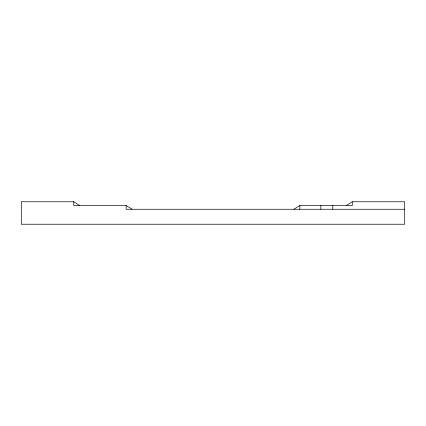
<?xml version="1.0" encoding="UTF-8"?>
<svg xmlns="http://www.w3.org/2000/svg" width="426" height="426" viewBox="0 0 426 426"><rect width="100%" height="100%" fill="white"/><g stroke="black" fill="none" stroke-linecap="round" stroke-linejoin="round"><path stroke-width="0.64" d="M293.876 209.257L299.861 205.513L352.281 205.513L352.281 201.77L404.7 201.77L404.7 224.23L21.3 224.23L21.3 201.77L73.719 201.77L79.71 205.513M346.29 205.513L352.281 201.77M132.124 209.257L126.133 205.513L73.719 205.513L73.719 201.77M404.7 209.257L126.133 209.257L126.133 205.513M332.812 205.513L332.812 209.257M320.831 205.513L320.831 209.257M299.861 205.513L299.861 209.257"/></g></svg>
